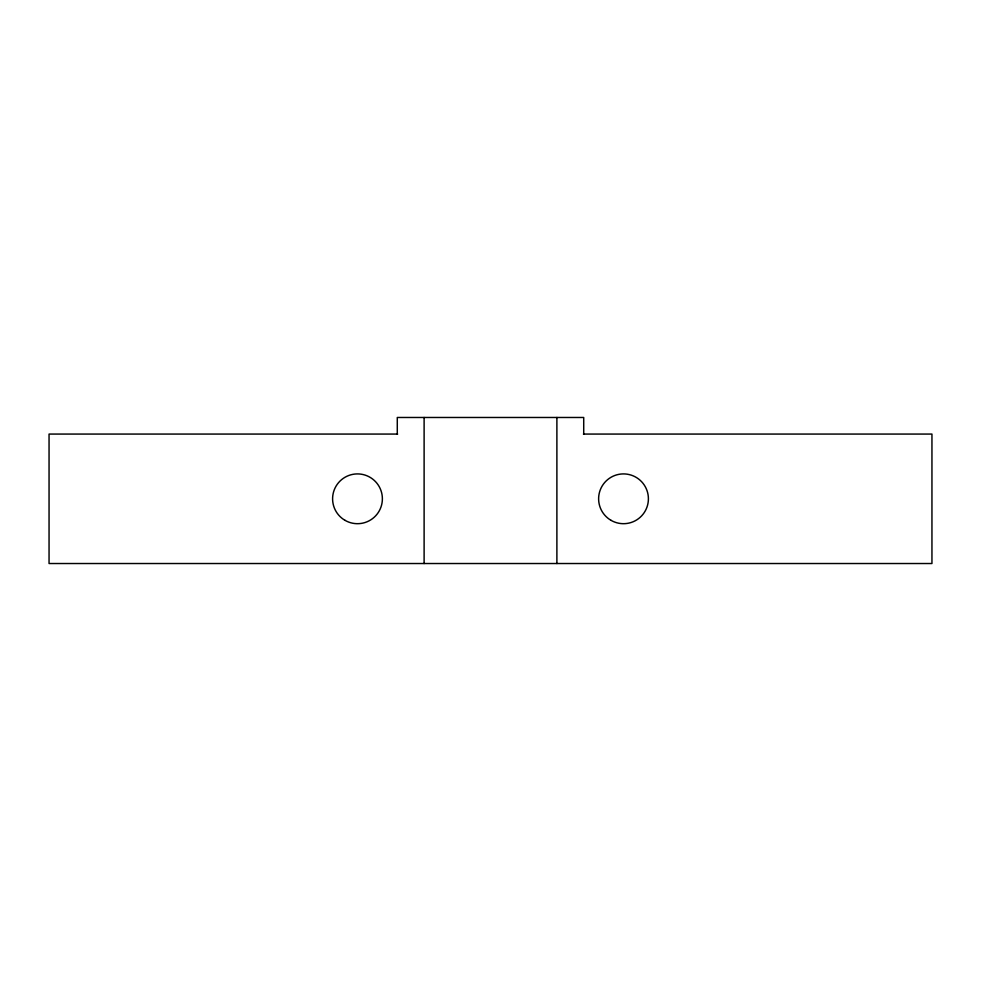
<?xml version="1.0" encoding="UTF-8"?>
<svg xmlns="http://www.w3.org/2000/svg" width="981" height="981" viewBox="0 0 981 981"><rect width="100%" height="100%" fill="white"/><g stroke="black" fill="none" stroke-linecap="round" stroke-linejoin="round"><path stroke-width="1.47" d="M397.648 434.068L49.05 434.068L49.05 563.523L931.95 563.523L931.95 434.068L583.425 434.068M583.72 434.068L583.72 417.477L397.28 417.477L397.28 434.068M556.889 417.477L556.889 563.523M424.111 417.477L424.111 563.523M611.065 520.359A24.893 24.893 0 0 0 648.404 498.802A24.893 24.893 0 0 0 611.065 477.244A24.893 24.893 0 0 0 611.065 520.359M345.042 520.359A24.893 24.893 0 0 0 382.382 498.802A24.893 24.893 0 0 0 345.042 477.244A24.893 24.893 0 0 0 345.042 520.359"/></g></svg>
